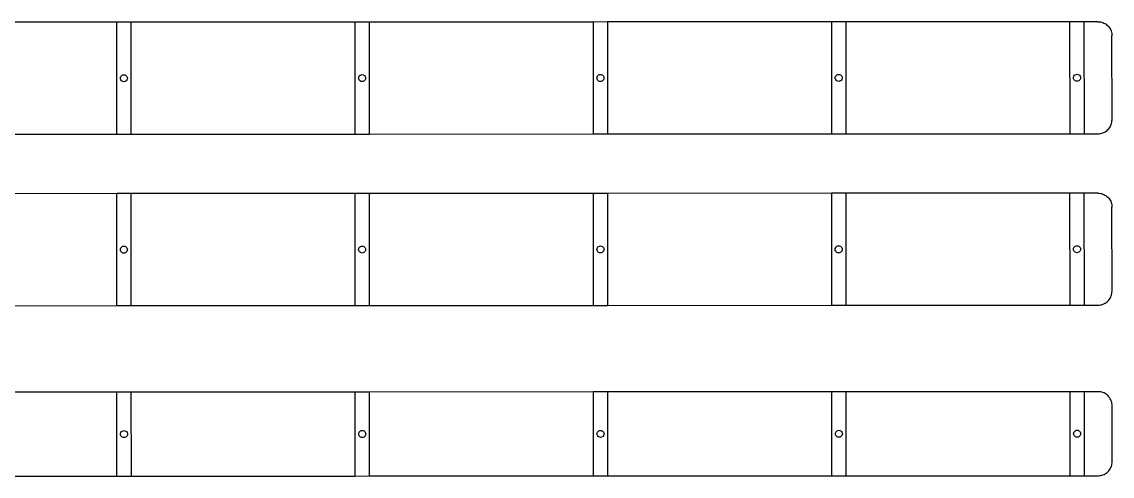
# Model space of a CAD drawing. Extents: x -89 to 89, y -45 to 45.
# Drawn here: x 50.49 to 89.39, y -30.47 to -14.24 of the extents above; entities that cross this region are included whole.
import ezdxf

# ---------------------------------------------------------------- set-up
doc = ezdxf.new("R2010")
doc.units = 0
doc.header["$MEASUREMENT"] = 0
doc.layers.get('0').update_dxf_attribs({"linetype": 'CONTINUOUS'})

msp = doc.modelspace()

# ---------------------------------------------------------------- linework, layer by layer
for p, q in [((53.881, -14.256), (45.881, -14.26)), ((54.381, -14.256), (53.881, -14.256)), ((53.883, -18.256), (53.881, -14.256)), ((62.381, -14.253), (54.381, -14.256)), ((54.381, -14.256), (54.383, -18.256)), ((62.881, -14.252), (62.381, -14.253)), ((62.383, -18.253), (62.381, -14.253)), ((70.881, -14.249), (62.881, -14.252)), ((62.881, -14.252), (62.883, -18.252)), ((71.381, -14.248), (70.881, -14.249)), ((70.883, -18.249), (70.881, -14.249)), ((79.381, -14.245), (71.381, -14.248)), ((71.381, -14.248), (71.383, -18.248)), ((79.383, -18.245), (79.381, -14.245)), ((79.881, -14.245), (79.381, -14.245)), ((87.881, -14.241), (79.881, -14.245)), ((79.881, -14.245), (79.883, -18.245)), ((87.883, -18.241), (87.881, -14.241)), ((88.381, -14.241), (87.881, -14.241)), ((88.88, -14.241), (88.381, -14.241)), ((88.381, -14.241), (88.382, -18.241)), ((88.88, -14.241), (88.924, -14.242)), ((88.924, -14.242), (88.967, -14.248)), ((88.967, -14.248), (89.01, -14.258)), ((89.01, -14.258), (89.051, -14.271)), ((89.051, -14.271), (89.092, -14.287)), ((89.092, -14.287), (89.13, -14.307)), ((89.13, -14.307), (89.167, -14.331)), ((89.167, -14.331), (89.202, -14.357)), ((89.202, -14.357), (89.234, -14.387)), ((89.234, -14.387), (89.263, -14.419)), ((89.263, -14.419), (89.29, -14.454)), ((89.29, -14.454), (89.313, -14.49)), ((89.313, -14.49), (89.333, -14.529)), ((89.333, -14.529), (89.35, -14.569)), ((89.35, -14.569), (89.363, -14.611)), ((89.363, -14.611), (89.373, -14.654)), ((89.373, -14.654), (89.378, -14.697)), ((89.378, -14.697), (89.38, -14.74)), ((89.382, -17.74), (89.38, -14.74)), ((54.007, -16.256), (54.011, -16.224)), ((54.011, -16.289), (54.007, -16.256)), ((54.011, -16.224), (54.024, -16.194)), ((54.024, -16.319), (54.011, -16.289)), ((54.024, -16.194), (54.043, -16.168)), ((54.044, -16.345), (54.024, -16.319)), ((54.043, -16.168), (54.069, -16.148)), ((54.069, -16.148), (54.099, -16.136)), ((54.099, -16.136), (54.132, -16.131)), ((54.132, -16.131), (54.164, -16.135)), ((54.164, -16.135), (54.194, -16.148)), ((54.194, -16.148), (54.22, -16.168)), ((54.22, -16.168), (54.24, -16.194)), ((54.24, -16.319), (54.22, -16.345)), ((54.24, -16.194), (54.253, -16.224)), ((54.253, -16.289), (54.24, -16.319)), ((54.253, -16.224), (54.257, -16.256)), ((54.257, -16.256), (54.253, -16.289)), ((62.507, -16.252), (62.511, -16.219)), ((62.511, -16.284), (62.507, -16.252)), ((62.511, -16.219), (62.524, -16.189)), ((62.523, -16.314), (62.511, -16.284)), ((62.543, -16.34), (62.523, -16.314)), ((62.524, -16.189), (62.544, -16.164)), ((62.544, -16.164), (62.57, -16.144)), ((62.57, -16.144), (62.6, -16.131)), ((62.6, -16.131), (62.633, -16.127)), ((62.633, -16.127), (62.665, -16.132)), ((62.665, -16.132), (62.695, -16.144)), ((62.695, -16.144), (62.721, -16.164)), ((62.74, -16.315), (62.72, -16.341)), ((62.721, -16.164), (62.74, -16.19)), ((62.74, -16.19), (62.753, -16.221)), ((62.752, -16.285), (62.74, -16.315)), ((62.757, -16.253), (62.752, -16.285)), ((62.753, -16.221), (62.757, -16.253)), ((71.007, -16.249), (71.011, -16.216)), ((71.011, -16.281), (71.007, -16.249)), ((71.011, -16.216), (71.024, -16.186)), ((71.024, -16.311), (71.011, -16.281)), ((71.024, -16.186), (71.043, -16.16)), ((71.044, -16.337), (71.024, -16.311)), ((71.043, -16.16), (71.069, -16.14)), ((71.069, -16.14), (71.099, -16.128)), ((71.099, -16.128), (71.132, -16.124)), ((71.132, -16.124), (71.164, -16.128)), ((71.164, -16.128), (71.194, -16.14)), ((71.194, -16.14), (71.22, -16.16)), ((71.22, -16.16), (71.24, -16.186)), ((71.24, -16.311), (71.22, -16.337)), ((71.24, -16.186), (71.253, -16.216)), ((71.253, -16.281), (71.24, -16.311)), ((71.253, -16.216), (71.257, -16.249)), ((71.257, -16.249), (71.253, -16.281)), ((79.507, -16.245), (79.511, -16.212)), ((79.511, -16.277), (79.507, -16.245)), ((79.511, -16.212), (79.524, -16.182)), ((79.524, -16.307), (79.511, -16.277)), ((79.524, -16.182), (79.543, -16.156)), ((79.544, -16.333), (79.524, -16.307)), ((79.543, -16.156), (79.569, -16.137)), ((79.569, -16.353), (79.544, -16.333)), ((79.569, -16.137), (79.599, -16.124)), ((79.599, -16.124), (79.632, -16.12)), ((79.632, -16.12), (79.664, -16.124)), ((79.664, -16.124), (79.694, -16.136)), ((79.694, -16.136), (79.72, -16.156)), ((79.72, -16.333), (79.694, -16.353)), ((79.72, -16.156), (79.74, -16.182)), ((79.74, -16.307), (79.72, -16.333)), ((79.74, -16.182), (79.753, -16.212)), ((79.753, -16.277), (79.74, -16.307)), ((79.753, -16.212), (79.757, -16.245)), ((79.757, -16.245), (79.753, -16.277)), ((88.007, -16.241), (88.011, -16.209)), ((88.011, -16.273), (88.007, -16.241)), ((88.011, -16.209), (88.024, -16.178)), ((88.024, -16.303), (88.011, -16.273)), ((88.024, -16.178), (88.043, -16.153)), ((88.044, -16.329), (88.024, -16.303)), ((88.043, -16.153), (88.069, -16.133)), ((88.069, -16.349), (88.044, -16.329)), ((88.069, -16.133), (88.099, -16.12)), ((88.099, -16.12), (88.132, -16.116)), ((88.132, -16.116), (88.164, -16.12)), ((88.164, -16.12), (88.194, -16.133)), ((88.194, -16.133), (88.22, -16.152)), ((88.22, -16.329), (88.194, -16.349)), ((88.22, -16.152), (88.24, -16.178)), ((88.24, -16.303), (88.22, -16.329)), ((88.24, -16.178), (88.253, -16.208)), ((88.253, -16.273), (88.24, -16.303)), ((88.253, -16.208), (88.257, -16.241)), ((88.257, -16.241), (88.253, -16.273)), ((54.069, -16.365), (54.044, -16.345)), ((54.1, -16.377), (54.069, -16.365)), ((54.132, -16.381), (54.1, -16.377)), ((54.164, -16.377), (54.132, -16.381)), ((54.194, -16.364), (54.164, -16.377)), ((54.22, -16.345), (54.194, -16.364)), ((62.569, -16.36), (62.543, -16.34)), ((62.599, -16.373), (62.569, -16.36)), ((62.631, -16.377), (62.599, -16.373)), ((62.664, -16.373), (62.631, -16.377)), ((62.694, -16.361), (62.664, -16.373)), ((62.72, -16.341), (62.694, -16.361)), ((71.069, -16.357), (71.044, -16.337)), ((71.1, -16.369), (71.069, -16.357)), ((71.132, -16.374), (71.1, -16.369)), ((71.164, -16.369), (71.132, -16.374)), ((71.194, -16.357), (71.164, -16.369)), ((71.22, -16.337), (71.194, -16.357)), ((79.6, -16.365), (79.569, -16.353)), ((79.632, -16.37), (79.6, -16.365)), ((79.664, -16.365), (79.632, -16.37)), ((79.694, -16.353), (79.664, -16.365)), ((88.1, -16.362), (88.069, -16.349)), ((88.132, -16.366), (88.1, -16.362)), ((88.164, -16.362), (88.132, -16.366)), ((88.194, -16.349), (88.164, -16.362)), ((89.352, -17.911), (89.365, -17.87)), ((89.365, -17.87), (89.374, -17.827)), ((89.374, -17.827), (89.38, -17.784)), ((89.38, -17.784), (89.382, -17.74)), ((45.883, -18.26), (53.883, -18.256)), ((53.883, -18.256), (54.383, -18.256)), ((54.383, -18.256), (62.383, -18.253)), ((62.383, -18.253), (62.883, -18.252)), ((62.883, -18.252), (70.883, -18.249)), ((70.883, -18.249), (71.383, -18.248)), ((71.383, -18.248), (79.383, -18.245)), ((79.383, -18.245), (79.883, -18.245)), ((79.883, -18.245), (87.883, -18.241)), ((87.883, -18.241), (88.382, -18.241)), ((88.382, -18.241), (88.882, -18.241)), ((88.882, -18.241), (88.926, -18.239)), ((88.926, -18.239), (88.969, -18.233)), ((88.969, -18.233), (89.011, -18.223)), ((89.011, -18.223), (89.053, -18.21)), ((89.053, -18.21), (89.093, -18.194)), ((89.093, -18.194), (89.132, -18.173)), ((89.132, -18.173), (89.169, -18.15)), ((89.169, -18.15), (89.203, -18.123)), ((89.203, -18.123), (89.235, -18.094)), ((89.235, -18.094), (89.265, -18.062)), ((89.265, -18.062), (89.291, -18.027)), ((89.291, -18.027), (89.315, -17.99)), ((89.315, -17.99), (89.335, -17.952)), ((89.335, -17.952), (89.352, -17.911)), ((53.881, -20.379), (45.881, -20.383)), ((54.381, -20.379), (53.881, -20.379)), ((53.883, -24.379), (53.881, -20.379)), ((62.381, -20.375), (54.381, -20.379)), ((54.381, -20.379), (54.383, -24.379)), ((62.383, -24.375), (62.381, -20.375)), ((62.881, -20.375), (62.381, -20.375)), ((70.881, -20.371), (62.881, -20.375)), ((62.881, -20.375), (62.883, -24.375)), ((70.883, -24.371), (70.881, -20.371)), ((71.381, -20.371), (70.881, -20.371)), ((79.381, -20.368), (71.381, -20.371)), ((71.381, -20.371), (71.383, -24.371)), ((79.881, -20.367), (79.381, -20.368)), ((79.383, -24.368), (79.381, -20.368)), ((87.881, -20.364), (79.881, -20.367)), ((79.881, -20.367), (79.883, -24.367)), ((87.883, -24.364), (87.881, -20.364)), ((88.381, -20.364), (87.881, -20.364)), ((88.88, -20.363), (88.381, -20.364)), ((88.381, -20.364), (88.382, -24.364)), ((88.88, -20.363), (88.924, -20.365)), ((88.924, -20.365), (88.967, -20.371)), ((88.967, -20.371), (89.01, -20.38)), ((89.01, -20.38), (89.051, -20.393)), ((89.051, -20.393), (89.092, -20.41)), ((89.092, -20.41), (89.13, -20.43)), ((89.13, -20.43), (89.167, -20.454)), ((89.167, -20.454), (89.202, -20.48)), ((89.202, -20.48), (89.234, -20.51)), ((89.234, -20.51), (89.263, -20.542)), ((89.263, -20.542), (89.29, -20.576)), ((89.29, -20.576), (89.313, -20.613)), ((89.313, -20.613), (89.333, -20.652)), ((89.333, -20.652), (89.35, -20.692)), ((89.35, -20.692), (89.363, -20.734)), ((89.363, -20.734), (89.373, -20.776)), ((89.373, -20.776), (89.378, -20.82)), ((89.378, -20.82), (89.38, -20.863)), ((89.382, -23.863), (89.38, -20.863)), ((54.007, -22.379), (54.011, -22.347)), ((54.011, -22.411), (54.007, -22.379)), ((54.011, -22.347), (54.024, -22.317)), ((54.024, -22.442), (54.011, -22.411)), ((54.024, -22.317), (54.043, -22.291)), ((54.044, -22.467), (54.024, -22.442)), ((54.043, -22.291), (54.069, -22.271)), ((54.069, -22.487), (54.044, -22.467)), ((54.069, -22.271), (54.099, -22.258)), ((54.1, -22.5), (54.069, -22.487)), ((54.099, -22.258), (54.132, -22.254)), ((54.132, -22.504), (54.1, -22.5)), ((54.132, -22.254), (54.164, -22.258)), ((54.164, -22.5), (54.132, -22.504)), ((54.164, -22.258), (54.194, -22.271)), ((54.194, -22.487), (54.164, -22.5)), ((54.194, -22.271), (54.22, -22.291)), ((54.22, -22.467), (54.194, -22.487)), ((54.22, -22.291), (54.24, -22.316)), ((54.24, -22.441), (54.22, -22.467)), ((54.24, -22.316), (54.253, -22.347)), ((54.253, -22.411), (54.24, -22.441)), ((54.253, -22.347), (54.257, -22.379)), ((54.257, -22.379), (54.253, -22.411)), ((62.507, -22.375), (62.511, -22.342)), ((62.511, -22.407), (62.507, -22.375)), ((62.511, -22.342), (62.524, -22.312)), ((62.523, -22.437), (62.511, -22.407)), ((62.543, -22.463), (62.523, -22.437)), ((62.524, -22.312), (62.544, -22.286)), ((62.569, -22.483), (62.543, -22.463)), ((62.544, -22.286), (62.57, -22.267)), ((62.599, -22.496), (62.569, -22.483)), ((62.57, -22.267), (62.6, -22.254)), ((62.631, -22.5), (62.599, -22.496)), ((62.6, -22.254), (62.633, -22.25)), ((62.664, -22.496), (62.631, -22.5)), ((62.633, -22.25), (62.665, -22.255)), ((62.694, -22.484), (62.664, -22.496)), ((62.665, -22.255), (62.695, -22.267)), ((62.72, -22.464), (62.694, -22.484)), ((62.695, -22.267), (62.721, -22.287)), ((62.74, -22.438), (62.72, -22.464)), ((62.721, -22.287), (62.74, -22.313)), ((62.74, -22.313), (62.753, -22.344)), ((62.752, -22.408), (62.74, -22.438)), ((62.757, -22.376), (62.752, -22.408)), ((62.753, -22.344), (62.757, -22.376)), ((71.007, -22.371), (71.011, -22.339)), ((71.011, -22.404), (71.007, -22.371)), ((71.011, -22.339), (71.024, -22.309)), ((71.024, -22.434), (71.011, -22.404)), ((71.024, -22.309), (71.043, -22.283)), ((71.044, -22.46), (71.024, -22.434)), ((71.043, -22.283), (71.069, -22.263)), ((71.069, -22.48), (71.044, -22.46)), ((71.069, -22.263), (71.099, -22.251)), ((71.1, -22.492), (71.069, -22.48)), ((71.099, -22.251), (71.132, -22.246)), ((71.132, -22.496), (71.1, -22.492)), ((71.132, -22.246), (71.164, -22.251)), ((71.164, -22.492), (71.132, -22.496)), ((71.164, -22.251), (71.194, -22.263)), ((71.194, -22.48), (71.164, -22.492)), ((71.194, -22.263), (71.22, -22.283)), ((71.22, -22.46), (71.194, -22.48)), ((71.22, -22.283), (71.24, -22.309)), ((71.24, -22.434), (71.22, -22.46)), ((71.24, -22.309), (71.253, -22.339)), ((71.253, -22.404), (71.24, -22.434)), ((71.253, -22.339), (71.257, -22.371)), ((71.257, -22.371), (71.253, -22.404)), ((79.507, -22.368), (79.511, -22.335)), ((79.511, -22.4), (79.507, -22.368)), ((79.511, -22.335), (79.524, -22.305)), ((79.524, -22.43), (79.511, -22.4)), ((79.524, -22.305), (79.543, -22.279)), ((79.544, -22.456), (79.524, -22.43)), ((79.543, -22.279), (79.569, -22.259)), ((79.569, -22.476), (79.544, -22.456)), ((79.569, -22.259), (79.599, -22.247)), ((79.6, -22.488), (79.569, -22.476)), ((79.599, -22.247), (79.632, -22.243)), ((79.632, -22.493), (79.6, -22.488)), ((79.632, -22.243), (79.664, -22.247)), ((79.664, -22.488), (79.632, -22.493)), ((79.664, -22.247), (79.694, -22.259)), ((79.694, -22.476), (79.664, -22.488)), ((79.694, -22.259), (79.72, -22.279)), ((79.72, -22.456), (79.694, -22.476)), ((79.72, -22.279), (79.74, -22.305)), ((79.74, -22.43), (79.72, -22.456)), ((79.74, -22.305), (79.753, -22.335)), ((79.753, -22.4), (79.74, -22.43)), ((79.753, -22.335), (79.757, -22.367)), ((79.757, -22.367), (79.753, -22.4)), ((88.007, -22.364), (88.011, -22.331)), ((88.011, -22.396), (88.007, -22.364)), ((88.011, -22.331), (88.024, -22.301)), ((88.024, -22.426), (88.011, -22.396)), ((88.024, -22.301), (88.043, -22.275)), ((88.044, -22.452), (88.024, -22.426)), ((88.043, -22.275), (88.069, -22.255)), ((88.069, -22.472), (88.044, -22.452)), ((88.069, -22.255), (88.099, -22.243)), ((88.1, -22.484), (88.069, -22.472)), ((88.099, -22.243), (88.132, -22.239)), ((88.132, -22.489), (88.1, -22.484)), ((88.132, -22.239), (88.164, -22.243)), ((88.164, -22.484), (88.132, -22.489)), ((88.164, -22.243), (88.194, -22.255)), ((88.194, -22.472), (88.164, -22.484)), ((88.194, -22.255), (88.22, -22.275)), ((88.22, -22.452), (88.194, -22.472)), ((88.22, -22.275), (88.24, -22.301)), ((88.24, -22.426), (88.22, -22.452)), ((88.24, -22.301), (88.253, -22.331)), ((88.253, -22.396), (88.24, -22.426)), ((88.253, -22.331), (88.257, -22.364)), ((88.257, -22.364), (88.253, -22.396)), ((89.291, -24.15), (89.315, -24.113)), ((89.315, -24.113), (89.335, -24.074)), ((89.335, -24.074), (89.352, -24.034)), ((89.352, -24.034), (89.365, -23.993)), ((89.365, -23.993), (89.374, -23.95)), ((89.374, -23.95), (89.38, -23.907)), ((89.38, -23.907), (89.382, -23.863)), ((45.883, -24.383), (53.883, -24.379)), ((53.883, -24.379), (54.383, -24.379)), ((54.383, -24.379), (62.383, -24.375)), ((62.383, -24.375), (62.883, -24.375)), ((62.883, -24.375), (70.883, -24.371)), ((70.883, -24.371), (71.383, -24.371)), ((71.383, -24.371), (79.383, -24.368)), ((79.383, -24.368), (79.883, -24.367)), ((79.883, -24.367), (87.883, -24.364)), ((87.883, -24.364), (88.382, -24.364)), ((88.382, -24.364), (88.882, -24.363)), ((88.882, -24.363), (88.926, -24.361)), ((88.926, -24.361), (88.969, -24.356)), ((88.969, -24.356), (89.011, -24.346)), ((89.011, -24.346), (89.053, -24.333)), ((89.053, -24.333), (89.093, -24.316)), ((89.093, -24.316), (89.132, -24.296)), ((89.132, -24.296), (89.169, -24.273)), ((89.169, -24.273), (89.203, -24.246)), ((89.203, -24.246), (89.235, -24.217)), ((89.235, -24.217), (89.265, -24.185)), ((89.265, -24.185), (89.291, -24.15)), ((53.887, -27.47), (45.887, -27.473)), ((54.387, -27.469), (53.887, -27.47)), ((53.888, -30.47), (53.887, -27.47)), ((62.387, -27.466), (54.387, -27.469)), ((54.387, -27.469), (54.388, -30.469)), ((62.887, -27.465), (62.387, -27.466)), ((62.388, -30.466), (62.387, -27.466)), ((70.887, -27.462), (62.887, -27.465)), ((62.887, -27.465), (62.888, -30.465)), ((70.888, -30.462), (70.887, -27.462)), ((71.387, -27.462), (70.887, -27.462)), ((79.387, -27.458), (71.387, -27.462)), ((71.387, -27.462), (71.388, -30.462)), ((79.388, -30.458), (79.387, -27.458)), ((79.887, -27.458), (79.387, -27.458)), ((87.887, -27.454), (79.887, -27.458)), ((79.887, -27.458), (79.888, -30.458)), ((87.888, -30.454), (87.887, -27.454)), ((88.387, -27.454), (87.887, -27.454)), ((88.886, -27.454), (88.387, -27.454)), ((88.387, -27.454), (88.388, -30.454)), ((88.93, -27.456), (88.886, -27.454)), ((88.973, -27.461), (88.93, -27.456)), ((89.016, -27.471), (88.973, -27.461)), ((89.057, -27.484), (89.016, -27.471)), ((89.097, -27.5), (89.057, -27.484)), ((89.136, -27.521), (89.097, -27.5)), ((89.173, -27.544), (89.136, -27.521)), ((89.208, -27.571), (89.173, -27.544)), ((89.24, -27.6), (89.208, -27.571)), ((89.269, -27.632), (89.24, -27.6)), ((89.296, -27.667), (89.269, -27.632)), ((89.319, -27.704), (89.296, -27.667)), ((89.339, -27.742), (89.319, -27.704)), ((89.356, -27.783), (89.339, -27.742)), ((89.369, -27.824), (89.356, -27.783)), ((89.379, -27.867), (89.369, -27.824)), ((89.384, -27.91), (89.379, -27.867)), ((89.386, -27.954), (89.384, -27.91)), ((89.387, -29.954), (89.386, -27.954)), ((54.012, -28.969), (54.017, -28.937)), ((54.017, -29.002), (54.012, -28.969)), ((54.017, -28.937), (54.029, -28.907)), ((54.029, -29.032), (54.017, -29.002)), ((54.029, -28.907), (54.049, -28.881)), ((54.049, -29.058), (54.029, -29.032)), ((54.049, -28.881), (54.075, -28.861)), ((54.075, -29.078), (54.049, -29.058)), ((54.075, -28.861), (54.105, -28.849)), ((54.105, -29.09), (54.075, -29.078)), ((54.105, -28.849), (54.137, -28.844)), ((54.137, -29.094), (54.105, -29.09)), ((54.137, -28.844), (54.17, -28.849)), ((54.17, -29.09), (54.137, -29.094)), ((54.17, -28.849), (54.2, -28.861)), ((54.2, -29.078), (54.17, -29.09)), ((54.2, -28.861), (54.226, -28.881)), ((54.226, -29.058), (54.2, -29.078)), ((54.226, -28.881), (54.246, -28.907)), ((54.246, -29.032), (54.226, -29.058)), ((54.246, -28.907), (54.258, -28.937)), ((54.258, -29.002), (54.246, -29.032)), ((54.258, -28.937), (54.262, -28.969)), ((54.262, -28.969), (54.258, -29.002)), ((62.512, -28.966), (62.517, -28.933)), ((62.517, -28.998), (62.512, -28.966)), ((62.517, -28.933), (62.529, -28.903)), ((62.529, -29.028), (62.517, -28.998)), ((62.529, -28.903), (62.549, -28.877)), ((62.549, -29.054), (62.529, -29.028)), ((62.549, -28.877), (62.575, -28.857)), ((62.575, -29.074), (62.549, -29.054)), ((62.575, -28.857), (62.605, -28.845)), ((62.605, -29.086), (62.575, -29.074)), ((62.605, -28.845), (62.637, -28.841)), ((62.637, -29.091), (62.605, -29.086)), ((62.637, -28.841), (62.67, -28.845)), ((62.67, -29.086), (62.637, -29.091)), ((62.67, -28.845), (62.7, -28.857)), ((62.7, -29.074), (62.67, -29.086)), ((62.7, -28.857), (62.726, -28.877)), ((62.726, -29.054), (62.7, -29.074)), ((62.726, -28.877), (62.746, -28.903)), ((62.746, -29.028), (62.726, -29.054)), ((62.746, -28.903), (62.758, -28.933)), ((62.758, -28.998), (62.746, -29.028)), ((62.758, -28.933), (62.762, -28.966)), ((62.762, -28.966), (62.758, -28.998)), ((71.012, -28.962), (71.017, -28.929)), ((71.017, -28.994), (71.012, -28.962)), ((71.017, -28.929), (71.029, -28.899)), ((71.029, -29.024), (71.017, -28.994)), ((71.029, -28.899), (71.049, -28.873)), ((71.049, -29.05), (71.029, -29.024)), ((71.049, -28.873), (71.075, -28.854)), ((71.075, -29.07), (71.049, -29.05)), ((71.075, -28.854), (71.105, -28.841)), ((71.105, -29.083), (71.075, -29.07)), ((71.105, -28.841), (71.137, -28.837)), ((71.137, -29.087), (71.105, -29.083)), ((71.137, -28.837), (71.17, -28.841)), ((71.17, -29.082), (71.137, -29.087)), ((71.17, -28.841), (71.2, -28.853)), ((71.2, -29.07), (71.17, -29.082)), ((71.2, -28.853), (71.226, -28.873)), ((71.226, -29.05), (71.2, -29.07)), ((71.226, -28.873), (71.246, -28.899)), ((71.246, -29.024), (71.226, -29.05)), ((71.246, -28.899), (71.258, -28.929)), ((71.258, -28.994), (71.246, -29.024)), ((71.258, -28.929), (71.262, -28.962)), ((71.262, -28.962), (71.258, -28.994)), ((79.512, -28.958), (79.517, -28.926)), ((79.517, -28.99), (79.512, -28.958)), ((79.517, -28.926), (79.529, -28.895)), ((79.529, -29.02), (79.517, -28.99)), ((79.529, -28.895), (79.549, -28.87)), ((79.549, -29.046), (79.529, -29.02)), ((79.549, -28.87), (79.575, -28.85)), ((79.575, -29.066), (79.549, -29.046)), ((79.575, -28.85), (79.605, -28.837)), ((79.605, -29.079), (79.575, -29.066)), ((79.605, -28.837), (79.637, -28.833)), ((79.637, -29.083), (79.605, -29.079)), ((79.637, -28.833), (79.67, -28.837)), ((79.67, -29.079), (79.637, -29.083)), ((79.67, -28.837), (79.7, -28.85)), ((79.7, -29.066), (79.67, -29.079)), ((79.7, -28.85), (79.726, -28.869)), ((79.726, -29.046), (79.7, -29.066)), ((79.726, -28.869), (79.746, -28.895)), ((79.746, -29.02), (79.726, -29.046)), ((79.746, -28.895), (79.758, -28.926)), ((79.758, -28.99), (79.746, -29.02)), ((79.758, -28.926), (79.762, -28.958)), ((79.762, -28.958), (79.758, -28.99)), ((88.012, -28.954), (88.017, -28.922)), ((88.017, -28.986), (88.012, -28.954)), ((88.017, -28.922), (88.029, -28.892)), ((88.029, -29.017), (88.017, -28.986)), ((88.029, -28.892), (88.049, -28.866)), ((88.049, -29.043), (88.029, -29.017)), ((88.049, -28.866), (88.075, -28.846)), ((88.075, -29.062), (88.049, -29.043)), ((88.075, -28.846), (88.105, -28.833)), ((88.105, -29.075), (88.075, -29.062)), ((88.105, -28.833), (88.137, -28.829)), ((88.137, -29.079), (88.105, -29.075)), ((88.137, -28.829), (88.17, -28.833)), ((88.17, -29.075), (88.137, -29.079)), ((88.17, -28.833), (88.2, -28.846)), ((88.2, -29.062), (88.17, -29.075)), ((88.2, -28.846), (88.226, -28.866)), ((88.226, -29.042), (88.2, -29.062)), ((88.226, -28.866), (88.246, -28.892)), ((88.246, -29.017), (88.226, -29.042)), ((88.246, -28.892), (88.258, -28.922)), ((88.258, -28.986), (88.246, -29.017)), ((88.258, -28.922), (88.262, -28.954)), ((88.262, -28.954), (88.258, -28.986)), ((89.174, -30.363), (89.209, -30.337)), ((89.209, -30.337), (89.241, -30.307)), ((89.241, -30.307), (89.27, -30.275)), ((89.27, -30.275), (89.297, -30.24)), ((89.297, -30.24), (89.32, -30.204)), ((89.32, -30.204), (89.341, -30.165)), ((89.341, -30.165), (89.357, -30.125)), ((89.357, -30.125), (89.37, -30.083)), ((89.37, -30.083), (89.38, -30.04)), ((89.38, -30.04), (89.385, -29.997)), ((89.385, -29.997), (89.387, -29.954)), ((45.888, -30.473), (53.888, -30.47)), ((53.888, -30.47), (54.388, -30.469)), ((54.388, -30.469), (62.388, -30.466)), ((62.388, -30.466), (62.888, -30.465)), ((62.888, -30.465), (70.888, -30.462)), ((70.888, -30.462), (71.388, -30.462)), ((71.388, -30.462), (79.388, -30.458)), ((79.388, -30.458), (79.888, -30.458)), ((79.888, -30.458), (87.888, -30.454)), ((87.888, -30.454), (88.388, -30.454)), ((88.388, -30.454), (88.888, -30.454)), ((88.888, -30.454), (88.931, -30.452)), ((88.931, -30.452), (88.974, -30.446)), ((88.974, -30.446), (89.017, -30.437)), ((89.017, -30.437), (89.059, -30.424)), ((89.059, -30.424), (89.099, -30.407)), ((89.099, -30.407), (89.137, -30.387)), ((89.137, -30.387), (89.174, -30.363))]:
    msp.add_line(p, q)

doc.saveas('drawing.dxf')
